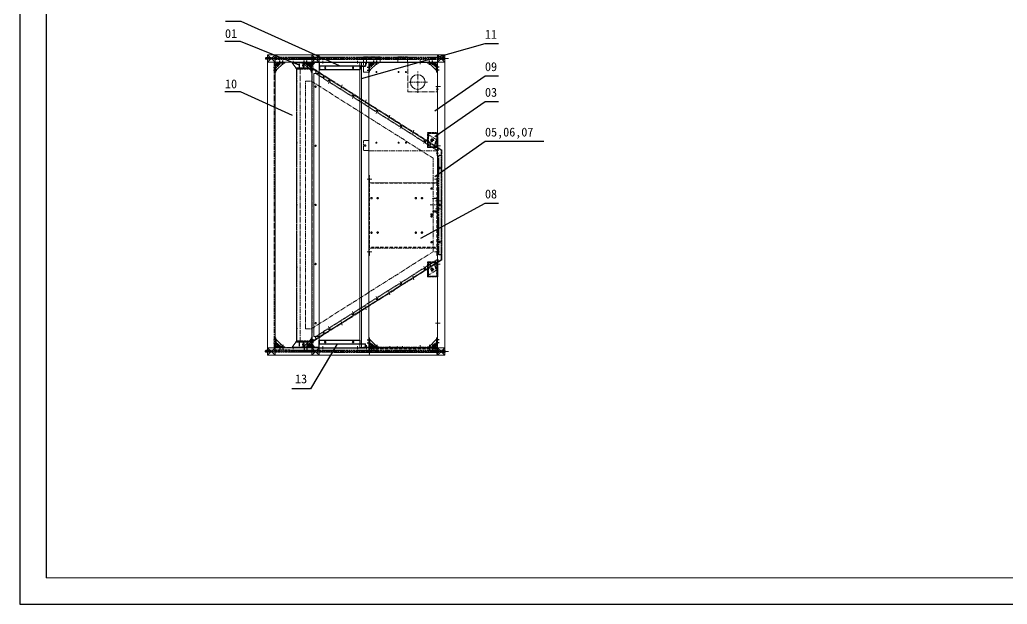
# Model space of a CAD drawing. Header units: millimetres. Extents: x -30327 to 34858, y 4015 to 75103.
# Drawn here: x -11425 to -7413, y 52753 to 55125 of the extents above; entities that cross this region are included whole.
import ezdxf

# ---------------------------------------------------------------- set-up
doc = ezdxf.new("R2010")
doc.units = ezdxf.units.MM
for name, pattern in [('ACAD_ISO02W100', [15, 12, -3]), ('CENTER2', [28.575, 19.05, -3.175, 3.175, -3.175]), ('HIDDEN2', [4.7625, 3.175, -1.5875])]:
    doc.linetypes.add(name, pattern=pattern)
for name, color, linetype, lineweight in [('A-TITLEBLOCK', 7, 'Continuous', 18), ('cen', 1, 'CENTER2', 9), ('dim', 2, 'Continuous', 9)]:
    doc.layers.add(name, color=color, linetype=linetype, lineweight=lineweight)
for name, color, linetype in [('green', 3, 'ACAD_ISO02W100'), ('hidden', 3, 'HIDDEN2'), ('magenta', 6, 'Continuous'), ('print', 30, 'Continuous'), ('red', 1, 'CENTER2'), ('yellow', 2, 'Continuous')]:
    doc.layers.add(name, color=color, linetype=linetype)
doc.styles.add('GB', font='GBENOR.SHX', dxfattribs={"bigfont": 'gbcbig.shx'})
doc.styles.add('HZ', font='')
doc.styles.get('HZ').set_extended_font_data('SimSun')

# ---------------------------------------------------------------- blocks, each defined once
blk = doc.blocks.new('DT-A2-TITLE')
for p, q in [((0, 420), (0, 0)), ((10, 410), (10, 10))]:
    blk.add_line(p, q)
at = {"layer": 'A-TITLEBLOCK', "color": 7}
for p, q in [((10, 10), (584, 10)), ((0, 0), (594, 0))]:
    blk.add_line(p, q, dxfattribs=at)
at = {"style": 'GB'}
for tag, p, height in [('#设计', (451.96, 38.52), 3.5), ('#品名', (523.32, 37.95), 3.5), ('#审核', (451.99, 28.1), 3.5), ('#图号', (526.67, 27.2), 3.5), ('#材料说明', (442.15, 13.59), 3), ('#数量', (520.33, 14.51), 3.5), ('#版本', (552.92, 14.47), 3.5)]:
    blk.add_attdef(tag, p, '', height=height, dxfattribs=at)
blk = doc.blocks.new('DDD')
for p, q in [((4725.7, 13519.5), (4695.2, 13550)), ((4725.7, 13519.5), (4695.2, 13550)), ((4720.7, 13553.5), (4715, 13547.7)), ((4720.7, 13553.5), (4715, 13547.7)), ((4729.2, 13545), (4723.5, 13539.2)), ((4729.2, 13545), (4723.5, 13539.2))]:
    blk.add_line(p, q)
blk.add_lwpolyline([(4688.7, 13553.5), (4724.2, 13553.5, -0.414214), (4729.2, 13548.5), (4729.2, 13513)], format="xyb")
blk.add_lwpolyline([(4688.7, 13553.5), (4724.2, 13553.5, -0.414214), (4729.2, 13548.5), (4729.2, 13513)], format="xyb")
for points in [[(4688.7, 13553.5), (4688.7, 13550)], [(4688.7, 13553.5), (4688.7, 13550)], [(4688.7, 13550), (4695.2, 13550)], [(4688.7, 13550), (4695.2, 13550)], [(4725.7, 13519.5), (4725.7, 13513)], [(4725.7, 13519.5), (4725.7, 13513)], [(4725.7, 13513), (4729.2, 13513)], [(4725.7, 13513), (4729.2, 13513)]]:
    blk.add_lwpolyline(points)
blk.add_circle((4719.2, 13543.5), 1.75)
blk.add_circle((4719.2, 13543.5), 1.75)
blk.add_arc((4719.2, 13543.5), 6, 135, 315)
blk.add_arc((4719.2, 13543.5), 6, 135, 315)
at = {"layer": 'green'}
for p, q in [((4695.2, 13550), (4721.7, 13550)), ((4695.2, 13550), (4721.7, 13550)), ((4721.7, 13550), (4725.7, 13546)), ((4721.7, 13550), (4725.7, 13546)), ((4725.7, 13519.5), (4725.7, 13546)), ((4725.7, 13519.5), (4725.7, 13546))]:
    blk.add_line(p, q, dxfattribs=at)
at = {"layer": 'red'}
for p, q in [((4697.2, 13542), (4697.2, 13560.2)), ((4697.2, 13542), (4697.2, 13560.2)), ((4709.2, 13542.3), (4709.2, 13560.5)), ((4709.2, 13542.3), (4709.2, 13560.5)), ((4719.2, 13543.5), (4710.8, 13543.5)), ((4719.2, 13543.5), (4710.8, 13543.5)), ((4719.2, 13543.5), (4719.2, 13555.1)), ((4719.2, 13543.5), (4719.2, 13555.1)), ((4719.2, 13543.5), (4719.2, 13534.6)), ((4719.2, 13543.5), (4727.7, 13543.5)), ((4719.2, 13543.5), (4719.2, 13534.6)), ((4719.2, 13543.5), (4727.7, 13543.5)), ((4735.9, 13533.5), (4722.4, 13533.5)), ((4735.9, 13533.5), (4722.4, 13533.5)), ((4735.9, 13521.5), (4722.4, 13521.5)), ((4735.9, 13521.5), (4722.4, 13521.5))]:
    blk.add_line(p, q, dxfattribs=at)
blk = doc.blocks.new('htrsdgstergs')
for p, q in [((3647, 65525.5), (3775, 65525.5)), ((3647, 65523.5), (3647, 65525.5)), ((3647, 65523.5), (3775, 65523.5)), ((3668, 65502.5), (3647, 65523.5)), ((3754, 65502.5), (3775, 65523.5)), ((3775, 65525.5), (3775, 65523.5)), ((3754, 65502.5), (3668, 65502.5)), ((3668, 65502.5), (3668, 65500.5)), ((3754, 65500.5), (3668, 65500.5)), ((3672, 65502.5), (3672, 65500.5)), ((3750, 65502.5), (3750, 65500.5)), ((3754, 65502.5), (3754, 65500.5))]:
    blk.add_line(p, q)
blk.add_circle((3711, 65513), 4)
at = {"layer": 'cen'}
for p, q in [((3654, 65519.2), (3654, 65531.1)), ((3704.6, 65513), (3717.2, 65513)), ((3711, 65507.1), (3711, 65519)), ((3768, 65519.2), (3768, 65531.1))]:
    blk.add_line(p, q, dxfattribs=at)
blk = doc.blocks.new('HERGRTSGSR')
for p, q in [((4666.9, 64815.6, -3.5), (4606.9, 64815.6, -3.5)), ((4606.9, 64815.6, -3.5), (4606.9, 64775.6, -3.5)), ((4666.9, 64813.1, -3.5), (4606.9, 64813.1, -3.5)), ((4609.4, 64813.1, -3.5), (4609.4, 64775.6, -3.5)), ((4664.4, 64813.1, -3.5), (4664.4, 64775.6, -3.5)), ((4666.9, 64815.6, -3.5), (4666.9, 64775.6, -3.5)), ((4666.9, 64775.6, -3.5), (4606.9, 64775.6, -3.5)), ((4664.4, 64777.4, -3.5), (4609.4, 64777.4, -3.5))]:
    blk.add_line(p, q)
at = {"extrusion": (0, -0.707107, 0.707107)}
for p, q in [((4632.9, 64796.2), (4632.9, 64792.6, -3.5)), ((4640.9, 64796.2), (4640.9, 64792.6, -3.5))]:
    blk.add_line(p, q, dxfattribs=at)
for centre, start, end in [((4636.9, 45817.8, -45817.8), 0, 180), ((4636.9, 45812.8, -45817.8), 180, 0)]:
    blk.add_arc(centre, 4, start, end, dxfattribs=at)
at = {"extrusion": (-5.26104e-14, 0.707107, 0.707107)}
blk.add_arc((-4636.9, -45819, 45814), 4, 180, 360, dxfattribs=at)
at = {"layer": 'cen'}
for p, q in [((4621.9, 64817.1, -3.5), (4621.9, 64810.7, -3.5)), ((4651.9, 64817.1, -3.5), (4651.9, 64810.7, -3.5))]:
    blk.add_line(p, q, dxfattribs=at)
blk = doc.blocks.new('HEGHER')
for p, q in [((-26.3, 44092.1), (-1.3, 44092.1)), ((-26.3, 44089.6), (-1.3, 44089.6)), ((-1.3, 44092.1), (-1.3, 44042.1)), ((-1.3, 44092.1), (-1.3, 44042.1)), ((-16.3, 44071.1), (-11.3, 44071.1)), ((-16.3, 44063.1), (-11.3, 44063.1)), ((-26.3, 44044.6), (-1.3, 44044.6)), ((-26.3, 44042.1), (-1.3, 44042.1))]:
    blk.add_line(p, q)
for centre, start, end in [((-16.3, 44067.1), 90, 270), ((-11.3, 44067.1), 270, 90)]:
    blk.add_arc(centre, 4, start, end)
blk = doc.blocks.new('GSEFREGFSEA')
for p, q in [((-1587.4, 54556.5), (-1256.4, 55296.8)), ((-1256.4, 55296.8), (-810.5, 55296.8)), ((-831.4, 55296.8), (-1235.4, 55296.8)), ((-479.4, 54556.5), (-810.5, 55296.8)), ((-1536.4, 54545.6), (-1223.3, 55245.8)), ((-1223.3, 55245.8), (-843.5, 55245.8)), ((-530.4, 54545.6), (-843.5, 55245.8)), ((-781.7, 55232.5), (-792.7, 55227.6)), ((-508, 54620.3), (-518.9, 54615.4)), ((-1587.4, 54461.9), (-1587.4, 54556.5)), ((-479.4, 54461.9), (-479.4, 54556.5)), ((-1612.4, 54526.9), (-1612.4, 54476.9)), ((-1587.4, 54526.9), (-1612.4, 54526.9)), ((-1587.4, 54524.4), (-1612.4, 54524.4)), ((-1587.4, 54461.9), (-1587.4, 54518.4)), ((-1536.4, 54512.9), (-1536.4, 54545.6)), ((-530.4, 54512.9), (-530.4, 54545.6)), ((-479.4, 54526.9), (-454.4, 54526.9)), ((-479.4, 54524.4), (-454.4, 54524.4)), ((-454.4, 54526.9), (-454.4, 54476.9)), ((-1587.4, 54479.4), (-1612.4, 54479.4)), ((-1587.4, 54476.9), (-1612.4, 54476.9)), ((-1597.4, 54505.9), (-1602.4, 54505.9)), ((-1597.4, 54497.9), (-1602.4, 54497.9)), ((-1587.4, 54461.9), (-1587.4, 54481.9)), ((-1587.4, 54481.9), (-479.4, 54481.9)), ((-1536.4, 54512.9), (-530.4, 54512.9)), ((-479.4, 54479.4), (-454.4, 54479.4)), ((-479.4, 54476.9), (-454.4, 54476.9)), ((-469.4, 54505.9), (-464.4, 54505.9)), ((-469.4, 54497.9), (-464.4, 54497.9)), ((-1587.4, 54461.9), (-479.4, 54461.9))]:
    blk.add_line(p, q)
for centre, radius, start, end in [((-1288.6, 55195.7), 6, 63.9304, 247.8803), ((-778.2, 55195.7), 6, 292.1197, 116.0696), ((-1349.7, 55058.7), 6, 65.9054, 246.0633), ((-717.2, 55058.7), 6, 293.9367, 114.0946), ((-1410.9, 54921.8), 6, 65.9054, 246.0633), ((-655.9, 54921.8), 6, 293.9367, 114.0946), ((-1472.2, 54784.8), 6, 65.9054, 246.0633), ((-594.7, 54784.8), 6, 293.9367, 114.0946), ((-1533.4, 54647.9), 6, 65.9054, 246.0633), ((-533.4, 54647.9), 6, 293.9367, 114.0946), ((-1602.4, 54501.9), 4, 90, 270), ((-1597.4, 54501.9), 4, 270, 90), ((-469.4, 54501.9), 4, 90, 270), ((-464.4, 54501.9), 4, 270, 90)]:
    blk.add_arc(centre, radius, start, end)
at = {"layer": 'cen'}
for p, q in [((-1179.5, 55284.8), (-1188.1, 55284.8)), ((-1029.5, 55284.8), (-1038.1, 55284.8)), ((-879.5, 55284.8), (-888.1, 55284.8)), ((-1283.2, 55193.3), (-1294.1, 55198.2)), ((-1282.3, 55231.2), (-1274.4, 55227.7)), ((-784.5, 55231.2), (-792.4, 55227.7)), ((-783.7, 55193.3), (-772.7, 55198.2)), ((-1323.1, 55129), (-1336.9, 55135.1)), ((-743.7, 55129), (-729.9, 55135.1)), ((-1344, 55056.2), (-1355, 55061.1)), ((-722.8, 55056.2), (-711.9, 55061.1)), ((-1384.5, 54991.9), (-1398.2, 54998)), ((-682.4, 54991.9), (-668.6, 54998)), ((-1404.9, 54919.1), (-1415.8, 54924)), ((-662, 54919.1), (-651, 54924)), ((-1445.8, 54854.8), (-1459.5, 54860.9)), ((-621.1, 54854.8), (-607.3, 54860.9)), ((-1465.7, 54782), (-1476.7, 54786.9)), ((-601.1, 54782), (-590.1, 54786.9)), ((-1507.1, 54717.7), (-1520.9, 54723.8)), ((-559.8, 54717.7), (-546, 54723.8)), ((-1526.6, 54644.9), (-1537.6, 54649.8)), ((-540.3, 54644.9), (-529.3, 54649.8)), ((-1556.1, 54619.1), (-1548.2, 54615.6)), ((-510.8, 54619.1), (-518.6, 54615.6)), ((-1535.4, 54459.3), (-1535.4, 54467.9)), ((-1285.4, 54459.3), (-1285.4, 54467.9)), ((-1033.4, 54459.3), (-1033.4, 54467.9)), ((-781.4, 54459.3), (-781.4, 54467.9)), ((-531.4, 54459.3), (-531.4, 54467.9))]:
    blk.add_line(p, q, dxfattribs=at)
at = {"layer": 'cen', "ltscale": 4}
for p, q in [((-1183.4, 55288.5), (-1183.4, 55280)), ((-1033.4, 55288.5), (-1033.4, 55280)), ((-883.4, 55288.5), (-883.4, 55280)), ((-1277.2, 55233.1), (-1280.7, 55225.2)), ((-789.6, 55233.1), (-786.1, 55225.2)), ((-1551, 54620.9), (-1554.4, 54613.1)), ((-515.9, 54620.9), (-512.4, 54613.1))]:
    blk.add_line(p, q, dxfattribs=at)
at = {"layer": 'hidden'}
for p, q in [((-1585.4, 54556.1), (-1255.1, 55294.8)), ((-1264.7, 55278.1), (-1253.8, 55273.2)), ((-1255.1, 55294.8), (-811.8, 55294.8)), ((-1235.4, 55296.8), (-1235.4, 55278.8)), ((-1235.4, 55278.8), (-831.4, 55278.8)), ((-831.4, 55278.8), (-831.4, 55296.8)), ((-802.1, 55278.1), (-813.1, 55273.2)), ((-481.4, 54556.1), (-811.8, 55294.8)), ((-1286, 55201.1), (-1253.8, 55273.2)), ((-780.8, 55201.1), (-813.1, 55273.2)), ((-1347.2, 55064.2), (-1290.9, 55190.2)), ((-719.6, 55064.2), (-775.9, 55190.2)), ((-1408.5, 54927.3), (-1352.1, 55053.2)), ((-658.4, 54927.3), (-714.7, 55053.2)), ((-1469.7, 54790.3), (-1413.4, 54916.3)), ((-597.1, 54790.3), (-653.5, 54916.3)), ((-1530.9, 54653.4), (-1474.6, 54779.4)), ((-535.9, 54653.4), (-592.2, 54779.4)), ((-1568.3, 54569.8), (-1535.8, 54642.4)), ((-498.5, 54569.8), (-531, 54642.4)), ((-1585.4, 54463.9), (-1585.4, 54556.1)), ((-1579.3, 54574.7), (-1568.3, 54569.8)), ((-487.6, 54574.7), (-498.5, 54569.8)), ((-481.4, 54463.9), (-481.4, 54556.1)), ((-1585.4, 54463.9), (-481.4, 54463.9))]:
    blk.add_line(p, q, dxfattribs=at)
at = {"layer": 'hidden', "ltscale": 4}
for p, q in [((-1537.4, 54463.9), (-1537.4, 54461.9)), ((-1536.9, 54463.9), (-1536.9, 54461.9)), ((-1533.9, 54463.9), (-1533.9, 54461.9)), ((-1533.4, 54463.9), (-1533.4, 54461.9)), ((-1287.4, 54463.9), (-1287.4, 54461.9)), ((-1286.9, 54463.9), (-1286.9, 54461.9)), ((-1283.9, 54463.9), (-1283.9, 54461.9)), ((-1283.4, 54463.9), (-1283.4, 54461.9)), ((-1035.4, 54463.9), (-1035.4, 54461.9)), ((-1034.9, 54463.9), (-1034.9, 54461.9)), ((-1031.9, 54463.9), (-1031.9, 54461.9)), ((-1031.4, 54463.9), (-1031.4, 54461.9)), ((-783.4, 54463.9), (-783.4, 54461.9)), ((-782.9, 54463.9), (-782.9, 54461.9)), ((-779.9, 54463.9), (-779.9, 54461.9)), ((-779.4, 54463.9), (-779.4, 54461.9)), ((-533.4, 54463.9), (-533.4, 54461.9)), ((-532.9, 54463.9), (-532.9, 54461.9)), ((-529.9, 54463.9), (-529.9, 54461.9)), ((-529.4, 54463.9), (-529.4, 54461.9))]:
    blk.add_line(p, q, dxfattribs=at)
for centre, radius in [((-1183.4, 55284.8), 2), ((-1183.4, 55284.8), 1.5), ((-1033.4, 55284.8), 2), ((-1033.4, 55284.8), 1.5), ((-883.4, 55284.8), 2), ((-883.4, 55284.8), 1.5), ((-1278.7, 55229.6), 2), ((-1278.7, 55229.6), 2), ((-1278.7, 55229.6), 1.5), ((-1278.7, 55229.6), 1.5), ((-788.1, 55229.6), 2), ((-788.1, 55229.6), 2), ((-788.1, 55229.6), 1.5), ((-788.1, 55229.6), 1.5), ((-1552.5, 54617.5), 2), ((-1552.5, 54617.5), 2), ((-1552.5, 54617.5), 1.5), ((-1552.5, 54617.5), 1.5), ((-514.4, 54617.5), 2), ((-514.4, 54617.5), 2), ((-514.4, 54617.5), 1.5), ((-514.4, 54617.5), 1.5)]:
    blk.add_circle(centre, radius, dxfattribs=at)
at = {"layer": 'yellow'}
blk.add_line((-769.2, 55234.9), (-772.4, 55242.2), dxfattribs=at)
at = {"xscale": -1, "rotation": 335.9053764266555}
blk.add_blockref('HEGHER', (-19298.8, 15016.6), dxfattribs=at)
at = {"rotation": 24.09462357334447}
blk.add_blockref('HEGHER', (17232, 15016.6), dxfattribs=at)
blk = doc.blocks.new('HRTHG')
for p, q in [((6432, 62235.1), (6432, 62236.1)), ((6432, 62081.1), (6432, 62235.1)), ((6433, 62235.1), (6432, 62235.1)), ((6432, 62235.1), (6432, 62233.1)), ((6433, 62235.1), (7590.5, 62235.1)), ((7590.5, 62081.1), (7590.5, 62235.1)), ((6432, 62081.1), (7590.5, 62081.1))]:
    blk.add_line(p, q)
blk = doc.blocks.new('HTRHRS')
for p, q in [((3676, 62415.6), (4001, 62415.6)), ((3676, 62413.6), (3676, 62415.6)), ((3676, 62413.6), (3706, 62413.6)), ((3706, 62137.6), (3706, 62415.6)), ((3971, 62137.6), (3971, 62415.6)), ((3971, 62413.6), (4001, 62413.6)), ((4001, 62413.6), (4001, 62415.6)), ((3676, 62139.6), (3706, 62139.6)), ((3676, 62137.6), (3676, 62139.6)), ((3676, 62137.6), (4001, 62137.6)), ((3971, 62139.6), (4001, 62139.6)), ((4001, 62137.6), (4001, 62139.6))]:
    blk.add_line(p, q)
for centre, radius in [((3768.5, 62405.6), 3), ((3768.5, 62380.6), 3), ((3768.5, 62405.6), 2.5), ((3768.5, 62380.6), 2.5), ((3908.5, 62405.6), 3), ((3908.5, 62380.6), 3), ((3908.5, 62405.6), 2.5), ((3908.5, 62380.6), 2.5), ((3768.5, 62225.6), 3), ((3768.5, 62225.6), 2.5), ((3908.5, 62225.6), 3), ((3908.5, 62225.6), 2.5), ((3768.5, 62200.6), 3), ((3768.5, 62200.6), 2.5), ((3908.5, 62200.6), 3), ((3908.5, 62200.6), 2.5), ((3729.5, 62161.6), 3), ((3729.5, 62161.6), 2.5), ((3834.5, 62161.6), 3), ((3834.5, 62161.6), 2.5), ((3842.5, 62161.6), 3), ((3842.5, 62161.6), 2.5), ((3947.5, 62161.6), 3), ((3947.5, 62161.6), 2.5)]:
    blk.add_circle(centre, radius)
at = {"layer": 'cen'}
for p, q in [((3691, 62404.2), (3691, 62425.1)), ((3986, 62404.2), (3986, 62425.1)), ((3691, 62149.1), (3691, 62128.2)), ((3986, 62149.1), (3986, 62128.2))]:
    blk.add_line(p, q, dxfattribs=at)
at = {"layer": 'hidden', "ltscale": 4}
for p, q in [((3706, 62413.6), (3971, 62413.6)), ((3708, 62405.6), (3706, 62405.6)), ((3708, 62147.6), (3708, 62405.6)), ((3969, 62147.6), (3969, 62405.6)), ((3971, 62405.6), (3969, 62405.6)), ((3708, 62147.6), (3706, 62147.6)), ((3971, 62139.6), (3706, 62139.6)), ((3971, 62147.6), (3969, 62147.6))]:
    blk.add_line(p, q, dxfattribs=at)
blk = doc.blocks.new('HTHER')
for p, q in [((4424.6, 62140.8), (4400.6, 62140.8)), ((4400.6, 62140.8), (4400.6, 62138.8)), ((4400.6, 62138.8), (4422.6, 62138.8)), ((4422.6, 62138.8), (4422.6, 62130.8)), ((4424.6, 61862.8), (4424.6, 62140.8)), ((4409.6, 61872.8), (4409.6, 62130.8)), ((4424.6, 62130.8), (4409.6, 62130.8)), ((4400.6, 61862.8), (4400.6, 61864.8)), ((4400.6, 61864.8), (4422.6, 61864.8)), ((4424.6, 61862.8), (4400.6, 61862.8)), ((4424.6, 61872.8), (4409.6, 61872.8)), ((4422.6, 61872.8), (4422.6, 61864.8))]:
    blk.add_line(p, q)
at = {"layer": 'cen'}
for p, q in [((4412.6, 62150.3), (4412.6, 62129.4)), ((4412.6, 61872.3), (4412.6, 61851.4))]:
    blk.add_line(p, q, dxfattribs=at)
at = {"layer": 'cen', "ltscale": 4}
for p, q in [((4428.4, 62130.8), (4419.8, 62130.8)), ((4428.4, 61975.8), (4419.8, 61975.8)), ((4428.4, 61950.8), (4419.8, 61950.8))]:
    blk.add_line(p, q, dxfattribs=at)
at = {"layer": 'hidden', "ltscale": 4}
blk.add_line((4422.6, 61872.8), (4422.6, 62130.8), dxfattribs=at)
blk = doc.blocks.new('HTEHGER')
for p, q in [((5022.5, 61982.4), (5062.5, 61982.4)), ((5022.5, 61960.4), (5022.5, 61982.4)), ((5062.5, 61960.4), (5062.5, 61982.4)), ((5341, 61982.4), (5403, 61982.4)), ((5341, 61982.4), (5341, 61960.4)), ((5403, 61982.4), (5403, 61914.4)), ((5021, 61960.4), (5022.5, 61960.4)), ((5021, 61681.4), (5021, 61960.4)), ((5062.5, 61960.4), (5341, 61960.4)), ((5381, 61914.4), (5381, 61842.9)), ((5381, 61914.4), (5403, 61914.4)), ((5381, 61842.9), (5403, 61842.9)), ((5403, 61842.9), (5403, 61802.9)), ((5261, 61801.4), (5261, 61681.4)), ((5381, 61801.4), (5261, 61801.4)), ((5381, 61802.9), (5403, 61802.9)), ((5381, 61802.9), (5381, 61801.4)), ((5011, 61682.9), (5001, 61682.9)), ((5021, 61682.9), (5001, 61682.9)), ((5001, 61681.4), (5001, 61682.9)), ((5281, 61681.4), (5001, 61681.4)), ((5261, 61682.9), (5281, 61682.9)), ((5281, 61681.4), (5281, 61682.9))]:
    blk.add_line(p, q)
for centre, radius in [((5042.5, 61975.4), 3), ((5396, 61975.4), 3), ((5054, 61929.4), 2), ((5054, 61929.4), 1.5), ((5341, 61929.4), 2), ((5341, 61929.4), 1.5), ((5054, 61839.4), 2), ((5054, 61839.4), 1.5), ((5341, 61839.4), 2), ((5341, 61839.4), 1.5), ((5396, 61822.9), 3), ((5054, 61809.4), 2), ((5054, 61809.4), 1.5), ((5341, 61809.4), 2), ((5341, 61809.4), 1.5)]:
    blk.add_circle(centre, radius)
at = {"layer": 'cen'}
for p, q in [((5011, 61687.2), (5011, 61677.1)), ((5271, 61687.2), (5271, 61677.1))]:
    blk.add_line(p, q, dxfattribs=at)
blk = doc.blocks.new('HTREGHER')
for p, q in [((5789.1, 62021.9), (5790.6, 62021.9)), ((5789.1, 62021.9), (5789.1, 61999.9)), ((5789.1, 62021.9), (5789.1, 61999.9)), ((5790.6, 62021.9), (5790.6, 61720.9)), ((5768.6, 61998.4), (5768.6, 61999.9)), ((5768.6, 61999.9), (5790.6, 61999.9)), ((5768.6, 61998.4), (5790.6, 61998.4)), ((5768.6, 61723.9), (5768.6, 61996.9)), ((5768.6, 61996.9), (5790.6, 61996.9)), ((5789.1, 61998.4), (5789.1, 61996.9)), ((5790.6, 61723.9), (5768.6, 61723.9)), ((5790.6, 61722.4), (5768.6, 61722.4)), ((5768.6, 61720.9), (5768.6, 61722.4)), ((5790.6, 61720.9), (5768.6, 61720.9)), ((5789.1, 61723.9), (5789.1, 61722.4))]:
    blk.add_line(p, q)
at = {"layer": 'cen', "ltscale": 4}
for p, q in [((5794.4, 62014.9), (5785.8, 62014.9)), ((5794.4, 61968.9), (5785.8, 61968.9)), ((5794.4, 61914.9), (5785.8, 61914.9)), ((5794.4, 61884.9), (5785.8, 61884.9)), ((5794.4, 61862.4), (5785.8, 61862.4))]:
    blk.add_line(p, q, dxfattribs=at)
at = {"layer": 'cen'}
blk.add_line((5774.1, 61726.1), (5774.1, 61716), dxfattribs=at)
blk = doc.blocks.new('GRTSGSERGRS')
at = {"lineweight": 15}
for p, q in [((8440.2, 58903.9), (8440.2, 58881.9)), ((8440.2, 58903.9), (9507.2, 58903.9)), ((9507.2, 58903.9), (9507.2, 58881.9)), ((8395.2, 58882.9), (8395.2, 58881.9)), ((8395.2, 58882.9), (8440.2, 58882.9)), ((8395.2, 58881.9), (9552.2, 58881.9)), ((8395.2, 58881.9), (8395.2, 58881.8)), ((8409.2, 58881.8), (8395.2, 58881.8)), ((8409.2, 58881.8), (8409.2, 58881.7)), ((8409.2, 58881.7), (9538.2, 58881.7)), ((8409.2, 58881.7), (8409.2, 58717.1)), ((9507.2, 58882.9), (9552.2, 58882.9)), ((9538.2, 58881.7), (9538.2, 58881.8)), ((9538.2, 58881.8), (9552.2, 58881.8)), ((9538.2, 58717.1), (9538.2, 58881.7)), ((9552.2, 58882.9), (9552.2, 58881.9)), ((9552.2, 58881.9), (9552.2, 58881.8)), ((8395.2, 58717.1), (8409.2, 58717.1)), ((8395.2, 58717.1), (8395.2, 58716.5)), ((8395.2, 58716.5), (8395.2, 58401.9)), ((8409.2, 58717.1), (9538.2, 58717.1)), ((9538.2, 58717.1), (9552.2, 58717.1)), ((9552.2, 58717.1), (9552.2, 58716.5)), ((9552.2, 58716.5), (9552.2, 58401.9)), ((8395.2, 58401.9), (9552.2, 58401.9))]:
    blk.add_line(p, q, dxfattribs=at)
for centre, radius in [((8493.7, 58896.9), 3), ((8733.7, 58896.9), 3), ((8973.7, 58896.9), 3), ((9213.7, 58896.9), 3), ((9453.7, 58896.9), 3), ((9472.2, 58481.9), 30)]:
    blk.add_circle(centre, radius)
at = {"layer": 'cen'}
for p, q in [((8388.5, 58689.9), (8403.8, 58689.9)), ((9545.5, 58689.9), (9560.8, 58689.9)), ((8388.5, 58471.9), (8403.8, 58471.9)), ((9545.5, 58471.9), (9560.8, 58471.9)), ((8493.7, 58409.1), (8493.7, 58391)), ((8733.7, 58409.1), (8733.7, 58391)), ((8957.7, 58408.1), (8957.7, 58390)), ((8989.7, 58408.1), (8989.7, 58390)), ((9213.7, 58408.1), (9213.7, 58390)), ((9453.7, 58408.1), (9453.7, 58390))]:
    blk.add_line(p, q, dxfattribs=at)
at = {"layer": 'cen', "lineweight": 9}
for p, q in [((9472.2, 58442.1), (9472.2, 58521.6)), ((9428.7, 58481.9), (9515.6, 58481.9))]:
    blk.add_line(p, q, dxfattribs=at)
blk = doc.blocks.new('HSRTGSERGS')
for p, q in [((11015.1, 58783.4), (11015.1, 58810.4)), ((11016.1, 58784.4), (11016.1, 58810.4)), ((11015.1, 58783.4), (11015.1, 58595.4)), ((11015.1, 58783.4), (11045.1, 58783.4)), ((11015.1, 58783.4), (11030.1, 58783.4)), ((11016.1, 58784.4), (11031.1, 58784.4)), ((11030.1, 58783.4), (11030.1, 58595.4)), ((11030.1, 58782.7), (11045.1, 58782.7)), ((11031.1, 58784.4), (11031.1, 58783.4)), ((11045.1, 58783.4), (11045.1, 58617.8)), ((11030.1, 58617.8), (11045.1, 58617.8)), ((11031.1, 58617.8), (11031.1, 58595.4)), ((11015.1, 58595.4), (11031.1, 58595.4))]:
    blk.add_line(p, q)
at = {"extrusion": (0, -0.707107, 0.707107)}
for centre in [(11038.1, 41549, -41549), (11038.1, 41469.9, -41468.2)]:
    blk.add_circle(centre, 3, dxfattribs=at)
for centre in [(11038.1, 41547.5, -41549), (11038.1, 41468.4, -41468.2)]:
    blk.add_arc(centre, 3, 14.4775, 165.5225, dxfattribs=at)
at = {"layer": 'cen'}
for p, q in [((11020.7, 58769.4), (11009.5, 58769.4)), ((11020.9, 58628.4), (11009.3, 58628.4))]:
    blk.add_line(p, q, dxfattribs=at)
blk = doc.blocks.new('HTDRHSRT')
blk.add_line((13718, 58863.7), (13663, 58863.7))
for points in [[(13690.5, 58865.2), (13664.5, 58865.2), (13664.5, 58883.2), (13663, 58883.2), (13663, 58863.7)], [(13664.5, 58868.7), (13663, 58868.7)], [(13690.5, 58865.2), (13716.5, 58865.2), (13716.5, 58883.2), (13718, 58883.2), (13718, 58863.7)], [(13718, 58868.7), (13716.5, 58868.7)]]:
    blk.add_lwpolyline(points)
at = {"layer": 'cen', "lineweight": 9}
for p, q in [((13674.5, 58872.1), (13674.5, 58860.8)), ((13706.5, 58872.1), (13706.5, 58860.8))]:
    blk.add_line(p, q, dxfattribs=at)
blk.add_lwpolyline([(13690.5, 58851.3), (13690.5, 58894)], dxfattribs=at)
at = {"layer": 'green', "lineweight": 9}
for p, q in [((13671, 58865.2), (13671, 58863.7)), ((13678, 58865.2), (13678, 58863.7)), ((13703, 58865.2), (13703, 58863.7)), ((13710, 58865.2), (13710, 58863.7))]:
    blk.add_line(p, q, dxfattribs=at)
blk = doc.blocks.new('HTWGHSRT')
for p, q in [((19023.8, 58891.7), (19063.3, 58891.7)), ((19063.3, 58883.7), (19063.3, 58891.7)), ((19063.3, 58890.7), (19064.3, 58890.7)), ((19064.3, 58891.7), (19248.3, 58891.7)), ((19064.3, 58891.7), (19064.3, 58883.7)), ((19248.3, 58891.7), (19260.2, 58891.7)), ((19260.2, 58891.7), (19709.8, 58891.4)), ((19709.8, 58891.4), (19709.8, 58883.4)), ((19709.8, 58890.4), (19750.8, 58890.4)), ((19735.8, 58890.4), (19735.8, 58884.4)), ((19750.8, 58890.4), (19750.8, 58884.4)), ((19752.3, 58888.9), (19750.8, 58890.4)), ((19752.3, 58888.9), (19752.3, 58885.9)), ((19023.8, 58883.7), (19063.3, 58883.7)), ((19063.3, 58884.7), (19064.3, 58884.7)), ((19064.3, 58883.7), (19248.3, 58883.7)), ((19248.3, 58883.7), (19260.2, 58883.7)), ((19260.2, 58883.7), (19709.8, 58883.4)), ((19709.8, 58884.4), (19750.8, 58884.4)), ((19750.8, 58884.4), (19752.3, 58885.9))]:
    blk.add_line(p, q)
blk.add_lwpolyline([(19023.8, 58883.7), (19023.8, 58891.7)])
at = {"layer": 'cen'}
for p, q in [((19009.2, 58887.7), (19248.3, 58887.7)), ((19248.3, 58887.7), (19260.2, 58887.7)), ((19260.2, 58887.7), (19752.3, 58887.4)), ((19554.8, 58887.4), (19606.1, 58887.4))]:
    blk.add_line(p, q, dxfattribs=at)
at = {"layer": 'green'}
for p, q in [((19028.8, 58890.7), (19023.8, 58890.7)), ((19028.8, 58889.2), (19023.8, 58889.2)), ((19028.8, 58890.7), (19028.8, 58887.7)), ((19028.8, 58884.7), (19028.8, 58887.7)), ((19028.8, 58886.2), (19023.8, 58886.2)), ((19028.8, 58884.7), (19023.8, 58884.7))]:
    blk.add_line(p, q, dxfattribs=at)

msp = doc.modelspace()

# ---------------------------------------------------------------- linework, layer by layer
for p, q in [((-10525.3799, 55118.2152), (-10589.1418, 55118.2152)), ((-10125.4458, 54938.0521), (-10525.3799, 55118.2152)), ((-10528.1292, 55037.1805), (-10591.8911, 55037.1805)), ((-10290.2509, 54940.3732), (-10528.1292, 55037.1805)), ((-10036.7652, 54886.1698), (-9534.1031, 55029.1424)), ((-9534.1031, 55029.1424), (-9480.3533, 55029.1424)), ((-9738.5673, 54754.9643), (-9534.1031, 54897.9369)), ((-9534.1031, 54897.9369), (-9480.3533, 54897.9369)), ((-10528.1292, 54833.0776), (-10591.8911, 54833.0776)), ((-10316.5427, 54736.2703), (-10528.1292, 54833.0776)), ((-9738.5673, 54650.878), (-9534.1031, 54793.8507)), ((-9534.1031, 54793.8507), (-9480.3533, 54793.8507)), ((-9738.401, 54489.5767), (-9533.9368, 54632.5493)), ((-9533.9368, 54632.5493), (-9295.5842, 54632.5493)), ((-9795.2038, 54238.1574), (-9534.1031, 54381.13)), ((-9534.1031, 54381.13), (-9480.3533, 54381.13)), ((-10137.0323, 53806.4658), (-10243.1715, 53627.4894)), ((-10243.1715, 53627.4894), (-10319.5169, 53627.4894))]:
    msp.add_line(p, q)
at = {"layer": 'dim'}
for p, q in [((-10417.7701, 54983.0521), (-10417.7701, 53764.0521)), ((-10417.7701, 54983.0521), (-9697.7701, 54983.0521)), ((-10417.7701, 54953.0521), (-10387.7701, 54983.0521)), ((-10387.7701, 54953.0521), (-10417.7701, 54983.0521)), ((-10387.7701, 54983.0521), (-10387.7701, 53764.0521)), ((-10237.7701, 54983.0521), (-10237.7701, 53764.0521)), ((-10237.7701, 54953.0521), (-10207.7701, 54983.0521)), ((-10207.7701, 54953.0521), (-10237.7701, 54983.0521)), ((-10207.7701, 54983.0521), (-10207.7701, 53764.0521)), ((-9727.7701, 54983.0521), (-9727.7701, 53764.0521)), ((-9727.7701, 54953.0521), (-9697.7701, 54983.0521)), ((-9697.7701, 54953.0521), (-9727.7701, 54983.0521)), ((-9697.7701, 54983.0521), (-9697.7701, 53764.0521)), ((-10417.7701, 54953.0521), (-9697.7701, 54953.0521)), ((-10036.7652, 54953.0521), (-10036.7652, 53794.0521)), ((-10006.7652, 54953.0521), (-10006.7652, 53794.0521)), ((-10417.7701, 53794.0521), (-9697.7701, 53794.0521)), ((-10417.7701, 53764.0521), (-10387.7701, 53794.0521)), ((-10417.7701, 53794.0521), (-10387.7701, 53764.0521)), ((-10237.7701, 53764.0521), (-10207.7701, 53794.0521)), ((-10237.7701, 53794.0521), (-10207.7701, 53764.0521)), ((-9727.7701, 53764.0521), (-9697.7701, 53794.0521)), ((-9727.7701, 53794.0521), (-9697.7701, 53764.0521)), ((-10417.7701, 53764.0521), (-9697.7701, 53764.0521))]:
    msp.add_line(p, q, dxfattribs=at)
at = {"layer": 'print'}
for points in [[(-11424.65, 52752.7092), (-5037.962, 52752.7092), (-5037.962, 57268.5492), (-11424.65, 57268.5492)], [(-11424.6499, 52752.7093), (-5037.9619, 52752.7093), (-5037.9619, 57268.5493), (-11424.6499, 57268.5493)]]:
    msp.add_lwpolyline(points, close=True, dxfattribs=at)

# ---------------------------------------------------------------- block references
at = {"xscale": 10.752, "yscale": 10.752, "zscale": 10.752}
msp.add_blockref('DT-A2-TITLE', (-11424.6499, 52752.7093), dxfattribs=at)
at = {"layer": 'cen', "rotation": 90}
for name, p in [('HTEHGER', (51953.593, 49572.0085)), ('HRTHG', (51844.1439, 47362.2243)), ('HTRHRS', (52409.8787, 50492.522)), ('HTREGHER', (51993.1101, 48005.4431)), ('HTHER', (52135.0783, 49366.9711))]:
    msp.add_blockref(name, p, dxfattribs=at)
at = {"layer": 'cen', "extrusion": (-0.707107, 4.32978e-17, 0.707107), "xscale": -1}
msp.add_blockref('GSEFREGFSEA', (-55406.8404, -62133.4186, 6894.8222), dxfattribs=at)
at = {"layer": 'dim', "xscale": -1}
for p in [(-5658.5399, 41399.5686), (-5277.535, 41399.5686)]:
    msp.add_blockref('DDD', p, dxfattribs=at)
at = {"layer": 'dim', "extrusion": (-0.707107, 0, 0.707107), "rotation": 90}
msp.add_blockref('htrsdgstergs', (10573.1364, -10975.2872, 7264.2622), dxfattribs=at)
at = {"layer": 'dim'}
for p in [(-14967.0002, 41399.5686), (-14457.0002, 41399.5686)]:
    msp.add_blockref('DDD', p, dxfattribs=at)
for name, p, rotation in [('GRTSGSERGRS', (48673.9475, 45399.8911), 90), ('DDD', (-5658.5399, 67347.5356), 180), ('DDD', (-5277.535, 67347.5356), 180)]:
    msp.add_blockref(name, p, dxfattribs=dict(at, rotation=rotation))
at = {"layer": 'dim', "xscale": -1, "rotation": 180}
for p in [(-14967.0002, 67347.5356), (-14457.0002, 67347.5356)]:
    msp.add_blockref('DDD', p, dxfattribs=at)
at = {"layer": 'dim', "extrusion": (-0.707107, 0, 0.707107), "xscale": -1, "rotation": 270}
msp.add_blockref('htrsdgstergs', (-119319.5812, -11003.7872, 7235.7622), dxfattribs=at)
at = {"layer": 'hidden', "xscale": -1}
msp.add_blockref('HTWGHSRT', (9325.9482, -3919.6538), dxfattribs=at)
at = {"layer": 'hidden', "xscale": -1, "rotation": 270}
for p in [(-74543.3693, 49999.1338, 3.5355), (-74543.3693, 49474.1338, 3.5355)]:
    msp.add_blockref('HERGRTSGSR', p, dxfattribs=at)
at = {"layer": 'hidden'}
for name, p, rotation in [('HTDRHSRT', (49135.931, 40683.0826), 90), ('HTWGHSRT', (9325.9482, 112666.7579), 180)]:
    msp.add_blockref(name, p, dxfattribs=dict(at, rotation=rotation))
at = {"layer": 'magenta', "xscale": -1, "rotation": 90}
msp.add_blockref('HSRTGSERGS', (48575.6364, 65968.1363), dxfattribs=at)
at = {"layer": 'magenta', "rotation": 90}
msp.add_blockref('HSRTGSERGS', (48575.6364, 42778.9679), dxfattribs=at)

# ---------------------------------------------------------------- texts
at = {"style": 'HZ'}
for s, height, p in [('01    ', 36.11846, (-10590.8014, 55050.9992)), ('11', 36.11846, (-9535.0498, 55047.8639)), ('      09 ', 36.11846, (-9682.1815, 54916.6585)), ('10', 36.11846, (-10590.8014, 54846.8963)), ('      03 ', 36.11846, (-9682.1815, 54812.5722)), ('      05,06,07 ', 36.118462, (-9682.0151, 54651.2709)), ('      08 ', 36.11846, (-9682.1815, 54399.8516)), ('13', 36.11846, (-10306.4018, 53649.5023))]:
    msp.add_text(s, height=height, dxfattribs=at).set_placement(p)

doc.saveas('drawing.dxf')
